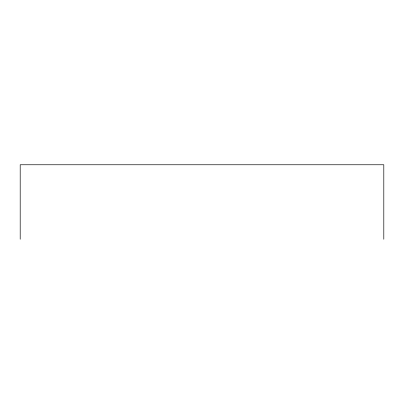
<?xml version="1.0" encoding="UTF-8"?>
<svg xmlns="http://www.w3.org/2000/svg" width="404" height="404" viewBox="0 0 404 404"><rect width="100%" height="100%" fill="white"/><g stroke="black" fill="none" stroke-linecap="round" stroke-linejoin="round"><path stroke-width="0.61" d="M383.8 239.239L383.8 164.761L20.2 164.761L20.2 239.239"/></g></svg>
